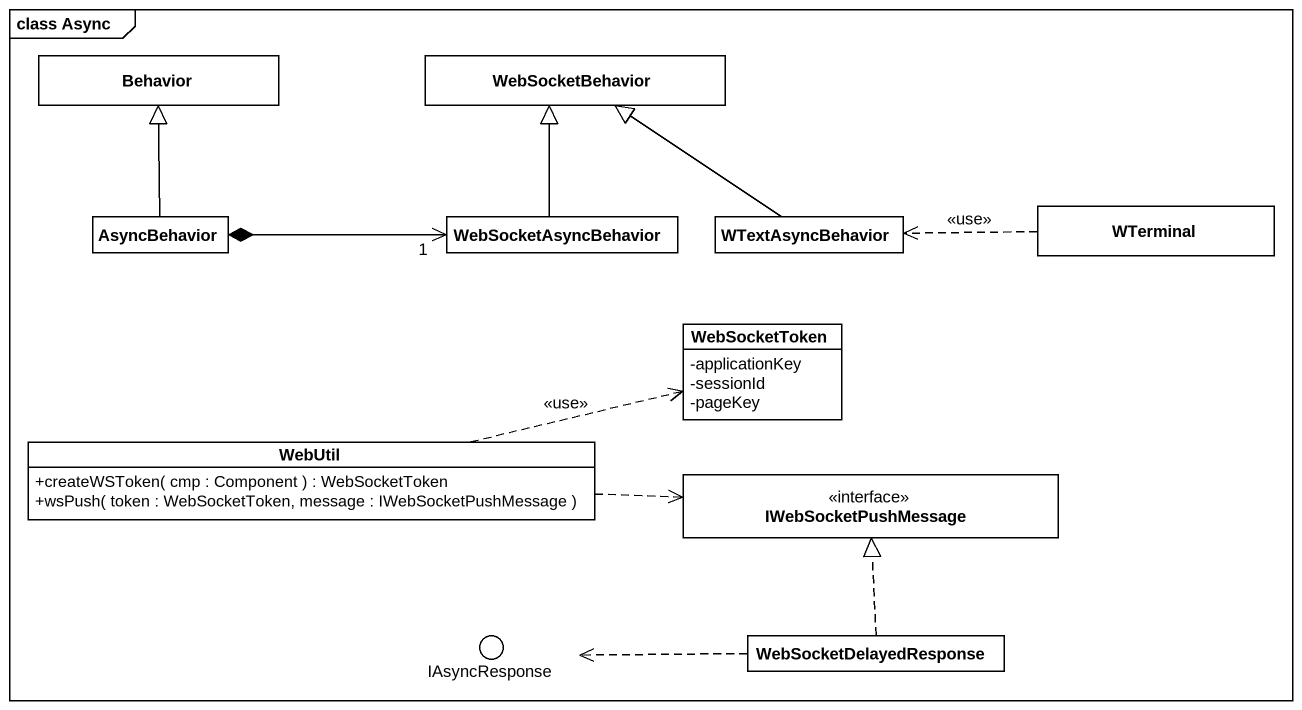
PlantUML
@startuml
mainframe class Async
allowmixing
hide circle
hide empty members
skinparam classAttributeIconSize 0
class Behavior
class WebSocketBehavior
class WTerminal
class AsyncBehavior
class WebSocketAsyncBehavior
class WTextAsyncBehavior
class WebSocketToken {
  -applicationKey
  -sessionId
  -pageKey
}
class WebUtil {
  +createWSToken( cmp : Component ) : WebSocketToken
  +wsPush( token : WebSocketToken, message : IWebSocketPushMessage )
}
interface IWebSocketPushMessage
() IAsyncResponse
class WebSocketDelayedResponse
WTerminal .left.> WTextAsyncBehavior : <<use>>
AsyncBehavior -up-|> Behavior
AsyncBehavior *-right-> "1" WebSocketAsyncBehavior
WebSocketAsyncBehavior -up-|> WebSocketBehavior
WTextAsyncBehavior -up-|> WebSocketBehavior
WebUtil .right.> WebSocketToken : <<use>>
WebUtil .right.> IWebSocketPushMessage
WebSocketDelayedResponse .up.|> IWebSocketPushMessage
WebSocketDelayedResponse .left.> IAsyncResponse
@enduml
